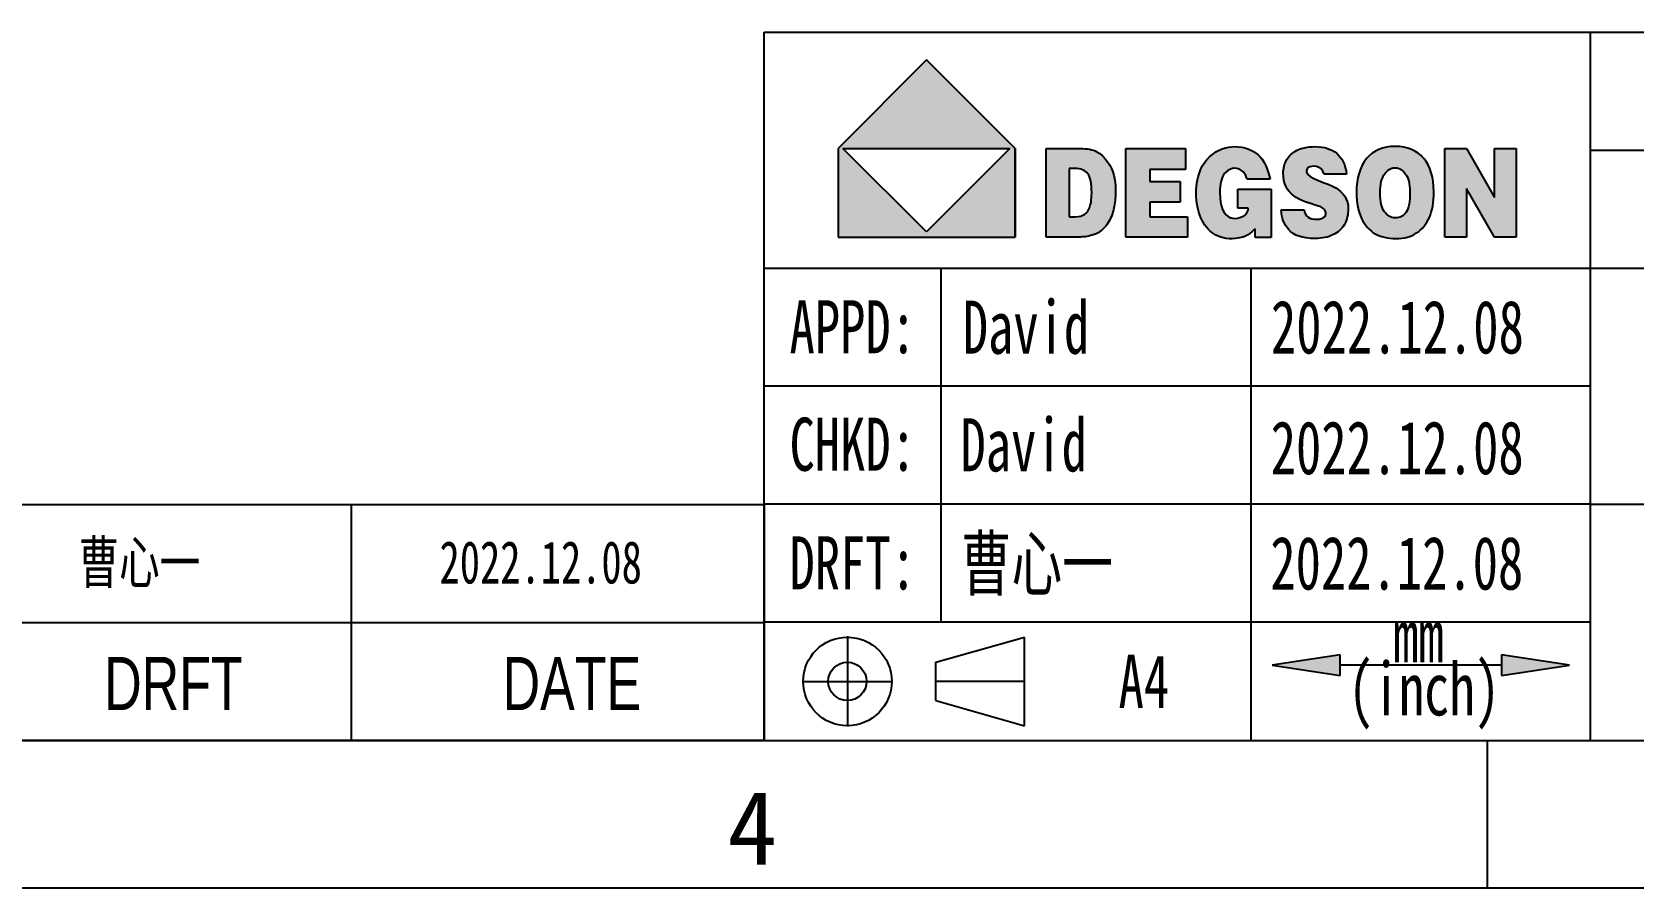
# Model space of a CAD drawing. Header units: millimetres. Extents: x 6 to 292, y 5 to 204.
# Drawn here: x 142.2 to 196.5, y 5 to 34 of the extents above; entities that cross this region are included whole.
import ezdxf
from ezdxf.entities.mleader import LeaderData, LeaderLine
from ezdxf.enums import TextEntityAlignment as Align
from ezdxf.lldxf.tags import DXFTag
from ezdxf.math import Vec2, Vec3

# ---------------------------------------------------------------- set-up
doc = ezdxf.new("R2010")
doc.units = ezdxf.units.MM
for name, color, linetype in [('Default', 7, 'Continuous'), ('RED', 7, 'Continuous'), ('TEXT', 7, 'Continuous'), ('中心线层', 7, 'Continuous'), ('商标_认证', 7, 'Continuous'), ('图框', 7, 'Continuous'), ('细实线', 7, 'Continuous'), ('轮廓线', 7, 'Continuous')]:
    doc.layers.add(name, color=color, linetype=linetype)
doc.styles.add('SEACAD_Arial', font='arial.ttf')
tags = doc.linetypes.add('CENTER2', pattern=[28.575, 19.05, -3.175, 3.175, -3.175]).pattern_tags.tags
tags[10:11] = [DXFTag(74, 4), DXFTag(75, 0), DXFTag(340, '0'), DXFTag(46, 0.0), DXFTag(50, 0.0), DXFTag(44, 0.0), DXFTag(45, 0.0)]
tags[8:9] = [DXFTag(74, 4), DXFTag(75, 0), DXFTag(340, '0'), DXFTag(46, 0.0), DXFTag(50, 0.0), DXFTag(44, 0.0), DXFTag(45, 0.0)]
tags[6:7] = [DXFTag(74, 4), DXFTag(75, 0), DXFTag(340, '0'), DXFTag(46, 0.0), DXFTag(50, 0.0), DXFTag(44, 0.0), DXFTag(45, 0.0)]
tags[4:5] = [DXFTag(74, 4), DXFTag(75, 0), DXFTag(340, '0'), DXFTag(46, 0.0), DXFTag(50, 0.0), DXFTag(44, 0.0), DXFTag(45, 0.0)]

# ---------------------------------------------------------------- blocks, each defined once
blk = doc.blocks.new('SE15')
at = {"layer": '细实线', "color": 7, "linetype": 'Continuous'}
for p, q in [((153.001, 17.997), (153.001, 13.997)), ((65.001, 13.997), (167.001, 13.997)), ((153.001, 13.997), (153.001, 9.997))]:
    blk.add_line(p, q, dxfattribs=at)
blk.add_lwpolyline([(65.001, 9.997), (65.001, 17.997), (167.001, 17.997), (167.001, 9.997), (65.001, 9.997)], dxfattribs=at)
at = {"layer": '细实线', "color": 7, "linetype": 'Continuous', "style": 'SEACAD_Arial', "width": 0.7}
for s, p in [('DRFT', (144.634, 12.827)), ('DATE', (158.134, 12.827))]:
    blk.add_text(s, height=1.8, dxfattribs=at).set_placement(p, align=Align.TOP_LEFT)
blk = doc.blocks.new('_DOT')
at = {"color": 0}
blk.add_line((0, 0), (-1, 0), dxfattribs=at)
at = {"color": 0, "const_width": 0.333}
blk.add_lwpolyline([(-0.1665, 0, 1), (0.1665, 0, 1)], format="xyb", close=True, dxfattribs=at)
blk = doc.blocks.new('A4-drawing_frame')
at = {"layer": '细实线', "color": 7, "linetype": 'Continuous'}
for p, q in [((-100.5, 5), (-100.5, 0)), ((-286.5, 0), (0, 0))]:
    blk.add_line(p, q, dxfattribs=at)
at = {"layer": '轮廓线', "color": 7, "linetype": 'Continuous'}
blk.add_line((-282, 5), (-5, 5), dxfattribs=at)
at = {"layer": 'TEXT', "insert": (-126.254, 0.786), "char_height": 2.5, "width": 1.88357, "attachment_point": 7}
blk.add_mtext('{\\f宋体|b0||i0||c0|p34;\\C7;\\H2.5;\\W1.;4}', dxfattribs=at)
blk = doc.blocks.new('DEGSON-brand+name')
at = {"layer": '细实线', "linetype": 'Continuous'}
h = blk.add_hatch(color=7, dxfattribs=at)
h.paths.add_polyline_path([(4, 2), (1.999, 4), (0, 2), (0, 0), (4, 0)])
h.paths.add_polyline_path([(0.108, 1.998), (2, 0.118), (3.882, 1.998)])
h = blk.add_hatch(color=7, dxfattribs=at)
edge = h.paths.add_edge_path()
edge.add_spline(control_points=[(5.476, 0), (5.568, 0), (5.672, 0.018), (5.786, 0.054), (5.869, 0.081), (5.948, 0.134), (6.02, 0.214), (6.093, 0.293), (6.15, 0.392), (6.191, 0.51), (6.287, 0.786), (6.295, 1.109), (6.23, 1.394), (6.185, 1.596), (6.031, 1.829), (5.845, 1.926), (5.751, 1.975), (5.628, 2), (5.476, 2)], knot_values=[0, 0, 0, 0, 0.166667, 0.166667, 0.166667, 0.333333, 0.333333, 0.333333, 0.5, 0.5, 0.5, 0.666667, 0.666667, 0.666667, 0.833333, 0.833333, 0.833333, 1, 1, 1, 1], degree=3, periodic=0)
edge.add_spline(control_points=[(5.476, 2), (5.476, 2), (4.701, 2), (4.701, 2)], knot_values=[0, 0, 0, 0, 1, 1, 1, 1], degree=3, periodic=0)
edge.add_spline(control_points=[(4.701, 2), (4.701, 2), (4.701, 0), (4.701, 0)], knot_values=[0, 0, 0, 0, 1, 1, 1, 1], degree=3, periodic=0)
edge.add_spline(control_points=[(4.701, 0), (4.701, 0), (5.476, 0), (5.476, 0)], knot_values=[0, 0, 0, 0, 1, 1, 1, 1], degree=3, periodic=0)
edge = h.paths.add_edge_path()
edge.add_spline(control_points=[(5.352, 1.547), (5.352, 1.547), (5.222, 1.547), (5.222, 1.547)], knot_values=[0, 0, 0, 0, 1, 1, 1, 1], degree=3, periodic=0)
edge.add_spline(control_points=[(5.222, 1.547), (5.222, 1.547), (5.222, 0.455), (5.222, 0.455)], knot_values=[0, 0, 0, 0, 1, 1, 1, 1], degree=3, periodic=0)
edge.add_spline(control_points=[(5.222, 0.455), (5.222, 0.455), (5.35, 0.455), (5.35, 0.455)], knot_values=[0, 0, 0, 0, 1, 1, 1, 1], degree=3, periodic=0)
edge.add_spline(control_points=[(5.35, 0.455), (5.459, 0.455), (5.525, 0.484), (5.571, 0.512), (5.617, 0.541), (5.653, 0.591), (5.679, 0.662), (5.706, 0.734), (5.73, 0.835), (5.73, 0.995), (5.73, 1.207), (5.701, 1.352), (5.643, 1.43), (5.584, 1.508), (5.487, 1.547), (5.352, 1.547)], knot_values=[0, 0, 0, 0, 0.2, 0.2, 0.2, 0.4, 0.4, 0.4, 0.6, 0.6, 0.6, 0.8, 0.8, 0.8, 1, 1, 1, 1], degree=3, periodic=0)
h = blk.add_hatch(color=7, dxfattribs=at)
edge = h.paths.add_edge_path()
edge.add_spline(control_points=[(7.85, 2), (7.85, 2), (6.498, 2), (6.498, 2)], knot_values=[0, 0, 0, 0, 1, 1, 1, 1], degree=3, periodic=0)
edge.add_spline(control_points=[(6.498, 2), (6.498, 2), (6.498, 0), (6.498, 0)], knot_values=[0, 0, 0, 0, 1, 1, 1, 1], degree=3, periodic=0)
edge.add_spline(control_points=[(6.498, 0), (6.498, 0), (7.892, 0), (7.892, 0)], knot_values=[0, 0, 0, 0, 1, 1, 1, 1], degree=3, periodic=0)
edge.add_spline(control_points=[(7.892, 0), (7.892, 0), (7.892, 0.453), (7.892, 0.453)], knot_values=[0, 0, 0, 0, 1, 1, 1, 1], degree=3, periodic=0)
edge.add_spline(control_points=[(7.892, 0.453), (7.892, 0.453), (7.044, 0.453), (7.044, 0.453)], knot_values=[0, 0, 0, 0, 1, 1, 1, 1], degree=3, periodic=0)
edge.add_spline(control_points=[(7.044, 0.453), (7.044, 0.453), (7.044, 0.785), (7.044, 0.785)], knot_values=[0, 0, 0, 0, 1, 1, 1, 1], degree=3, periodic=0)
edge.add_spline(control_points=[(7.044, 0.785), (7.044, 0.785), (7.731, 0.785), (7.731, 0.785)], knot_values=[0, 0, 0, 0, 1, 1, 1, 1], degree=3, periodic=0)
edge.add_spline(control_points=[(7.731, 0.785), (7.731, 0.785), (7.731, 1.254), (7.731, 1.254)], knot_values=[0, 0, 0, 0, 1, 1, 1, 1], degree=3, periodic=0)
edge.add_spline(control_points=[(7.731, 1.254), (7.731, 1.254), (7.044, 1.254), (7.044, 1.254)], knot_values=[0, 0, 0, 0, 1, 1, 1, 1], degree=3, periodic=0)
edge.add_spline(control_points=[(7.044, 1.254), (7.044, 1.254), (7.044, 1.526), (7.044, 1.526)], knot_values=[0, 0, 0, 0, 1, 1, 1, 1], degree=3, periodic=0)
edge.add_spline(control_points=[(7.044, 1.526), (7.044, 1.526), (7.85, 1.526), (7.85, 1.526)], knot_values=[0, 0, 0, 0, 1, 1, 1, 1], degree=3, periodic=0)
edge.add_spline(control_points=[(7.85, 1.526), (7.85, 1.526), (7.85, 2), (7.85, 2)], knot_values=[0, 0, 0, 0, 1, 1, 1, 1], degree=3, periodic=0)
h = blk.add_hatch(color=7, dxfattribs=at)
edge = h.paths.add_edge_path()
edge.add_spline(control_points=[(9.267, 0.607), (9.186, 0.415), (8.979, 0.405), (8.878, 0.433), (8.704, 0.483), (8.625, 0.69), (8.625, 0.998), (8.625, 1.202), (8.663, 1.352), (8.737, 1.441), (8.878, 1.609), (9.15, 1.608), (9.244, 1.308)], knot_values=[0, 0, 0, 0, 0.25, 0.25, 0.25, 0.5, 0.5, 0.5, 0.75, 0.75, 0.75, 1, 1, 1, 1], degree=3, periodic=0)
edge.add_spline(control_points=[(9.244, 1.308), (9.244, 1.308), (9.763, 1.308), (9.763, 1.308)], knot_values=[0, 0, 0, 0, 1, 1, 1, 1], degree=3, periodic=0)
edge.add_spline(control_points=[(9.763, 1.308), (9.704, 1.549), (9.645, 1.666), (9.579, 1.76), (9.384, 2.035), (8.896, 2.146), (8.538, 1.921), (8.396, 1.832), (8.281, 1.715), (8.205, 1.554), (8.129, 1.392), (8.091, 1.203), (8.091, 0.985), (8.091, 0.777), (8.126, 0.594), (8.195, 0.434), (8.265, 0.274), (8.363, 0.153), (8.488, 0.073), (8.615, -0.008), (8.776, -0.056), (8.975, -0.035), (9.239, -0.007), (9.319, 0.091), (9.42, 0.188)], knot_values=[0, 0, 0, 0, 0.125, 0.125, 0.125, 0.25, 0.25, 0.25, 0.375, 0.375, 0.375, 0.5, 0.5, 0.5, 0.625, 0.625, 0.625, 0.75, 0.75, 0.75, 0.875, 0.875, 0.875, 1, 1, 1, 1], degree=3, periodic=0)
edge.add_spline(control_points=[(9.42, 0.188), (9.42, 0.188), (9.42, -0.013), (9.42, -0.013)], knot_values=[0, 0, 0, 0, 1, 1, 1, 1], degree=3, periodic=0)
edge.add_spline(control_points=[(9.42, -0.013), (9.42, -0.013), (9.781, -0.013), (9.781, -0.013)], knot_values=[0, 0, 0, 0, 1, 1, 1, 1], degree=3, periodic=0)
edge.add_spline(control_points=[(9.781, -0.013), (9.781, -0.013), (9.781, 0.274), (9.781, 0.274)], knot_values=[0, 0, 0, 0, 1, 1, 1, 1], degree=3, periodic=0)
edge.add_spline(control_points=[(9.781, 0.274), (9.781, 0.274), (9.781, 1.083), (9.781, 1.083)], knot_values=[0, 0, 0, 0, 1, 1, 1, 1], degree=3, periodic=0)
edge.add_spline(control_points=[(9.781, 1.083), (9.781, 1.083), (9.031, 1.083), (9.031, 1.083)], knot_values=[0, 0, 0, 0, 1, 1, 1, 1], degree=3, periodic=0)
edge.add_spline(control_points=[(9.031, 1.083), (9.031, 1.083), (9.031, 0.651), (9.031, 0.651)], knot_values=[0, 0, 0, 0, 1, 1, 1, 1], degree=3, periodic=0)
edge.add_spline(control_points=[(9.031, 0.651), (9.031, 0.651), (9.267, 0.651), (9.267, 0.651)], knot_values=[0, 0, 0, 0, 1, 1, 1, 1], degree=3, periodic=0)
edge.add_spline(control_points=[(9.267, 0.651), (9.267, 0.651), (9.267, 0.607), (9.267, 0.607)], knot_values=[0, 0, 0, 0, 1, 1, 1, 1], degree=3, periodic=0)
h = blk.add_hatch(color=7, dxfattribs=at)
edge = h.paths.add_edge_path()
edge.add_spline(control_points=[(10.008, 0.613), (10.023, 0.412), (10.071, 0.294), (10.181, 0.163), (10.291, 0.032), (10.49, -0.034), (10.776, -0.034), (10.939, -0.034), (11.074, -0.005), (11.181, 0.05), (11.289, 0.106), (11.382, 0.177), (11.441, 0.285), (11.501, 0.394), (11.522, 0.51), (11.526, 0.637), (11.532, 0.849), (11.399, 1.019), (11.244, 1.114), (11.077, 1.214), (10.585, 1.324), (10.582, 1.475), (10.581, 1.503), (10.588, 1.538), (10.616, 1.559), (10.707, 1.63), (10.923, 1.621), (10.983, 1.422)], knot_values=[0, 0, 0, 0, 0.2, 0.2, 0.2, 0.3, 0.3, 0.3, 0.4, 0.4, 0.4, 0.5, 0.5, 0.5, 0.6, 0.6, 0.6, 0.7, 0.7, 0.7, 0.8, 0.8, 0.8, 0.9, 0.9, 0.9, 1, 1, 1, 1], degree=3, periodic=0)
edge.add_spline(control_points=[(10.983, 1.422), (10.983, 1.422), (11.487, 1.422), (11.487, 1.422)], knot_values=[0, 0, 0, 0, 1, 1, 1, 1], degree=3, periodic=0)
edge.add_spline(control_points=[(11.487, 1.422), (11.465, 1.63), (11.379, 1.795), (11.266, 1.891), (11.153, 1.986), (10.993, 2.041), (10.778, 2.041), (10.603, 2.041), (10.46, 2.007), (10.359, 1.955), (10.258, 1.903), (10.183, 1.831), (10.133, 1.74), (10.082, 1.648), (10.057, 1.552), (10.057, 1.449), (10.057, 0.941), (10.426, 0.824), (10.854, 0.699), (11.009, 0.653), (11.051, 0.529), (10.995, 0.46), (10.959, 0.415), (10.892, 0.405), (10.818, 0.403), (10.651, 0.397), (10.547, 0.461), (10.53, 0.613)], knot_values=[0, 0, 0, 0, 0.111111, 0.111111, 0.111111, 0.222222, 0.222222, 0.222222, 0.333333, 0.333333, 0.333333, 0.444444, 0.444444, 0.444444, 0.555556, 0.555556, 0.555556, 0.666667, 0.666667, 0.666667, 0.777778, 0.777778, 0.777778, 0.888889, 0.888889, 0.888889, 1, 1, 1, 1], degree=3, periodic=0)
edge.add_spline(control_points=[(10.53, 0.613), (10.53, 0.613), (10.008, 0.613), (10.008, 0.613)], knot_values=[0, 0, 0, 0, 1, 1, 1, 1], degree=3, periodic=0)
h = blk.add_hatch(color=7, dxfattribs=at)
edge = h.paths.add_edge_path()
edge.add_spline(control_points=[(11.711, 1.004), (11.711, 0.769), (11.75, 0.573), (11.828, 0.417), (11.905, 0.261), (12.006, 0.147), (12.13, 0.074), (12.255, 0.002), (12.413, -0.034), (12.602, -0.034), (12.79, -0.034), (12.946, 0.008), (13.071, 0.091), (13.196, 0.175), (13.293, 0.292), (13.359, 0.443), (13.425, 0.593), (13.458, 0.786), (13.458, 1.021), (13.458, 1.345), (13.382, 1.597), (13.231, 1.776), (13.079, 1.956), (12.863, 2.046), (12.582, 2.046), (12.308, 2.046), (12.095, 1.954), (11.941, 1.771), (11.788, 1.589), (11.711, 1.333), (11.711, 1.004)], knot_values=[0, 0, 0, 0, 0.181818, 0.181818, 0.181818, 0.272727, 0.272727, 0.272727, 0.363636, 0.363636, 0.363636, 0.454545, 0.454545, 0.454545, 0.545455, 0.545455, 0.545455, 0.636364, 0.636364, 0.636364, 0.727273, 0.727273, 0.727273, 0.818182, 0.818182, 0.818182, 0.909091, 0.909091, 0.909091, 1, 1, 1, 1], degree=3, periodic=0)
edge = h.paths.add_edge_path()
edge.add_spline(control_points=[(12.245, 0.994), (12.245, 0.791), (12.277, 0.665), (12.34, 0.576), (12.404, 0.488), (12.476, 0.432), (12.586, 0.432), (12.697, 0.432), (12.771, 0.473), (12.832, 0.56), (12.894, 0.647), (12.919, 0.795), (12.919, 1.02), (12.919, 1.21), (12.884, 1.335), (12.82, 1.422), (12.756, 1.509), (12.691, 1.562), (12.581, 1.562), (12.476, 1.562), (12.409, 1.51), (12.346, 1.421), (12.282, 1.333), (12.245, 1.199), (12.245, 0.994)], knot_values=[0, 0, 0, 0, 0.111111, 0.111111, 0.111111, 0.222222, 0.222222, 0.222222, 0.333333, 0.333333, 0.333333, 0.444444, 0.444444, 0.444444, 0.555556, 0.555556, 0.555556, 0.666667, 0.666667, 0.666667, 0.777778, 0.777778, 0.777778, 1, 1, 1, 1], degree=3, periodic=0)
h = blk.add_hatch(color=7, dxfattribs=at)
edge = h.paths.add_edge_path()
edge.add_spline(control_points=[(14.829, 0.892), (14.829, 0.892), (14.196, 1.996), (14.196, 1.996)], knot_values=[0, 0, 0, 0, 1, 1, 1, 1], degree=3, periodic=0)
edge.add_spline(control_points=[(14.196, 1.996), (14.196, 1.996), (13.71, 1.996), (13.71, 1.996)], knot_values=[0, 0, 0, 0, 1, 1, 1, 1], degree=3, periodic=0)
edge.add_spline(control_points=[(13.71, 1.996), (13.71, 1.996), (13.71, -0.004), (13.71, -0.004)], knot_values=[0, 0, 0, 0, 1, 1, 1, 1], degree=3, periodic=0)
edge.add_spline(control_points=[(13.71, -0.004), (13.71, -0.004), (14.2, -0.004), (14.2, -0.004)], knot_values=[0, 0, 0, 0, 1, 1, 1, 1], degree=3, periodic=0)
edge.add_spline(control_points=[(14.2, -0.004), (14.2, -0.004), (14.2, 1.094), (14.2, 1.094)], knot_values=[0, 0, 0, 0, 1, 1, 1, 1], degree=3, periodic=0)
edge.add_spline(control_points=[(14.2, 1.094), (14.2, 1.094), (14.829, -0.004), (14.829, -0.004)], knot_values=[0, 0, 0, 0, 1, 1, 1, 1], degree=3, periodic=0)
edge.add_spline(control_points=[(14.829, -0.004), (14.829, -0.004), (15.321, -0.004), (15.321, -0.004)], knot_values=[0, 0, 0, 0, 1, 1, 1, 1], degree=3, periodic=0)
edge.add_spline(control_points=[(15.321, -0.004), (15.321, -0.004), (15.321, 1.996), (15.321, 1.996)], knot_values=[0, 0, 0, 0, 1, 1, 1, 1], degree=3, periodic=0)
edge.add_spline(control_points=[(15.321, 1.996), (15.321, 1.996), (14.829, 1.996), (14.829, 1.996)], knot_values=[0, 0, 0, 0, 1, 1, 1, 1], degree=3, periodic=0)
edge.add_spline(control_points=[(14.829, 1.996), (14.829, 1.996), (14.829, 0.892), (14.829, 0.892)], knot_values=[0, 0, 0, 0, 1, 1, 1, 1], degree=3, periodic=0)
at = {"layer": 'RED', "color": 7, "linetype": 'Continuous'}
for p, q in [((1.999, 4), (0, 2)), ((4, 2), (1.999, 4)), ((0, 2), (0, 0)), ((0.108, 1.998), (3.882, 1.998)), ((2, 0.118), (0.108, 1.998)), ((3.882, 1.998), (2, 0.118)), ((4, 2), (4, 0)), ((4, 0.004), (4, 1.998)), ((0, 0), (4, 0))]:
    blk.add_line(p, q, dxfattribs=at)
at = {"layer": '商标_认证', "color": 7, "linetype": 'Continuous'}
for points in [[(4.701, 2), (4.701, 2), (5.476, 2), (5.476, 2)], [(4.701, 0), (4.701, 0), (4.701, 2), (4.701, 2)], [(6.498, 2), (6.498, 2), (7.85, 2), (7.85, 2)], [(6.498, 0), (6.498, 0), (6.498, 2), (6.498, 2)], [(7.85, 2), (7.85, 2), (7.85, 1.526), (7.85, 1.526)], [(13.71, 1.996), (13.71, 1.996), (14.196, 1.996), (14.196, 1.996)], [(13.71, -0.004), (13.71, -0.004), (13.71, 1.996), (13.71, 1.996)], [(14.196, 1.996), (14.196, 1.996), (14.829, 0.892), (14.829, 0.892)], [(14.829, 1.996), (14.829, 1.996), (15.321, 1.996), (15.321, 1.996)], [(14.829, 0.892), (14.829, 0.892), (14.829, 1.996), (14.829, 1.996)], [(15.321, 1.996), (15.321, 1.996), (15.321, -0.004), (15.321, -0.004)], [(5.222, 1.547), (5.222, 1.547), (5.222, 0.455), (5.222, 0.455)], [(5.352, 1.547), (5.352, 1.547), (5.222, 1.547), (5.222, 1.547)], [(7.044, 1.526), (7.044, 1.526), (7.044, 1.254), (7.044, 1.254)], [(7.85, 1.526), (7.85, 1.526), (7.044, 1.526), (7.044, 1.526)], [(7.044, 1.254), (7.044, 1.254), (7.731, 1.254), (7.731, 1.254)], [(7.731, 1.254), (7.731, 1.254), (7.731, 0.785), (7.731, 0.785)], [(9.763, 1.308), (9.763, 1.308), (9.244, 1.308), (9.244, 1.308)], [(11.487, 1.422), (11.487, 1.422), (10.983, 1.422), (10.983, 1.422)], [(14.2, 1.094), (14.2, 1.094), (14.2, -0.004), (14.2, -0.004)], [(14.829, -0.004), (14.829, -0.004), (14.2, 1.094), (14.2, 1.094)], [(7.044, 0.785), (7.044, 0.785), (7.044, 0.453), (7.044, 0.453)], [(7.731, 0.785), (7.731, 0.785), (7.044, 0.785), (7.044, 0.785)], [(9.031, 1.083), (9.031, 1.083), (9.781, 1.083), (9.781, 1.083)], [(9.031, 0.651), (9.031, 0.651), (9.031, 1.083), (9.031, 1.083)], [(9.781, 1.083), (9.781, 1.083), (9.781, 0.274), (9.781, 0.274)], [(5.222, 0.455), (5.222, 0.455), (5.35, 0.455), (5.35, 0.455)], [(7.044, 0.453), (7.044, 0.453), (7.892, 0.453), (7.892, 0.453)], [(7.892, 0.453), (7.892, 0.453), (7.892, 0), (7.892, 0)], [(9.267, 0.651), (9.267, 0.651), (9.031, 0.651), (9.031, 0.651)], [(9.267, 0.607), (9.267, 0.607), (9.267, 0.651), (9.267, 0.651)], [(10.008, 0.613), (10.008, 0.613), (10.53, 0.613), (10.53, 0.613)], [(5.476, 0), (5.476, 0), (4.701, 0), (4.701, 0)], [(7.892, 0), (7.892, 0), (6.498, 0), (6.498, 0)], [(9.42, -0.013), (9.42, -0.013), (9.42, 0.188), (9.42, 0.188)], [(9.781, 0.274), (9.781, 0.274), (9.781, -0.013), (9.781, -0.013)], [(9.781, -0.013), (9.781, -0.013), (9.42, -0.013), (9.42, -0.013)], [(14.2, -0.004), (14.2, -0.004), (13.71, -0.004), (13.71, -0.004)], [(15.321, -0.004), (15.321, -0.004), (14.829, -0.004), (14.829, -0.004)]]:
    blk.add_open_spline(points, degree=3, dxfattribs=at)
for points, knots in [([(5.476, 2), (5.628, 2), (5.751, 1.975), (5.845, 1.926), (6.031, 1.829), (6.185, 1.596), (6.23, 1.394), (6.295, 1.109), (6.287, 0.786), (6.191, 0.51), (6.15, 0.392), (6.093, 0.293), (6.02, 0.214), (5.948, 0.134), (5.869, 0.081), (5.786, 0.054), (5.672, 0.018), (5.568, 0), (5.476, 0)], [0, 0, 0, 0, 0.166667, 0.166667, 0.166667, 0.333333, 0.333333, 0.333333, 0.5, 0.5, 0.5, 0.666667, 0.666667, 0.666667, 0.833333, 0.833333, 0.833333, 1, 1, 1, 1]), ([(9.42, 0.188), (9.319, 0.091), (9.239, -0.007), (8.975, -0.035), (8.776, -0.056), (8.615, -0.008), (8.488, 0.073), (8.363, 0.153), (8.265, 0.274), (8.195, 0.434), (8.126, 0.594), (8.091, 0.777), (8.091, 0.985), (8.091, 1.203), (8.129, 1.392), (8.205, 1.554), (8.281, 1.715), (8.396, 1.832), (8.538, 1.921), (8.896, 2.146), (9.384, 2.035), (9.579, 1.76), (9.645, 1.666), (9.704, 1.549), (9.763, 1.308)], [0, 0, 0, 0, 0.125, 0.125, 0.125, 0.25, 0.25, 0.25, 0.375, 0.375, 0.375, 0.5, 0.5, 0.5, 0.625, 0.625, 0.625, 0.75, 0.75, 0.75, 0.875, 0.875, 0.875, 1, 1, 1, 1]), ([(10.53, 0.613), (10.547, 0.461), (10.651, 0.397), (10.818, 0.403), (10.892, 0.405), (10.959, 0.415), (10.995, 0.46), (11.051, 0.529), (11.009, 0.653), (10.854, 0.699), (10.426, 0.824), (10.057, 0.941), (10.057, 1.449), (10.057, 1.552), (10.082, 1.648), (10.133, 1.74), (10.183, 1.831), (10.258, 1.903), (10.359, 1.955), (10.46, 2.007), (10.603, 2.041), (10.778, 2.041), (10.993, 2.041), (11.153, 1.986), (11.266, 1.891), (11.379, 1.795), (11.465, 1.63), (11.487, 1.422)], [0, 0, 0, 0, 0.111111, 0.111111, 0.111111, 0.222222, 0.222222, 0.222222, 0.333333, 0.333333, 0.333333, 0.444444, 0.444444, 0.444444, 0.555556, 0.555556, 0.555556, 0.666667, 0.666667, 0.666667, 0.777778, 0.777778, 0.777778, 0.888889, 0.888889, 0.888889, 1, 1, 1, 1]), ([(11.711, 1.004), (11.711, 1.333), (11.788, 1.589), (11.941, 1.771), (12.095, 1.954), (12.308, 2.046), (12.582, 2.046), (12.863, 2.046), (13.079, 1.956), (13.231, 1.776), (13.382, 1.597), (13.458, 1.345), (13.458, 1.021), (13.458, 0.786), (13.425, 0.593), (13.359, 0.443), (13.293, 0.292), (13.196, 0.175), (13.071, 0.091), (12.946, 0.008), (12.79, -0.034), (12.602, -0.034), (12.413, -0.034), (12.255, 0.002), (12.13, 0.074), (12.006, 0.147), (11.905, 0.261), (11.828, 0.417), (11.75, 0.573), (11.711, 0.769), (11.711, 1.004)], [0, 0, 0, 0, 0.090909, 0.090909, 0.090909, 0.181818, 0.181818, 0.181818, 0.272727, 0.272727, 0.272727, 0.363636, 0.363636, 0.363636, 0.454545, 0.454545, 0.454545, 0.545455, 0.545455, 0.545455, 0.636364, 0.636364, 0.636364, 0.727273, 0.727273, 0.727273, 0.818182, 0.818182, 0.818182, 1, 1, 1, 1]), ([(5.35, 0.455), (5.459, 0.455), (5.525, 0.484), (5.571, 0.512), (5.617, 0.541), (5.653, 0.591), (5.679, 0.662), (5.706, 0.734), (5.73, 0.835), (5.73, 0.995), (5.73, 1.207), (5.701, 1.352), (5.643, 1.43), (5.584, 1.508), (5.487, 1.547), (5.352, 1.547)], [0, 0, 0, 0, 0.2, 0.2, 0.2, 0.4, 0.4, 0.4, 0.6, 0.6, 0.6, 0.8, 0.8, 0.8, 1, 1, 1, 1]), ([(9.244, 1.308), (9.15, 1.608), (8.878, 1.609), (8.737, 1.441), (8.663, 1.352), (8.625, 1.202), (8.625, 0.998), (8.625, 0.69), (8.704, 0.483), (8.878, 0.433), (8.979, 0.405), (9.186, 0.415), (9.267, 0.607)], [0, 0, 0, 0, 0.25, 0.25, 0.25, 0.5, 0.5, 0.5, 0.75, 0.75, 0.75, 1, 1, 1, 1]), ([(10.983, 1.422), (10.923, 1.621), (10.707, 1.63), (10.616, 1.559), (10.588, 1.538), (10.581, 1.503), (10.582, 1.475), (10.585, 1.324), (11.077, 1.214), (11.244, 1.114), (11.399, 1.019), (11.532, 0.849), (11.526, 0.637), (11.522, 0.51), (11.501, 0.394), (11.441, 0.285), (11.382, 0.177), (11.289, 0.106), (11.181, 0.05), (11.074, -0.005), (10.939, -0.034), (10.776, -0.034), (10.49, -0.034), (10.291, 0.032), (10.181, 0.163), (10.071, 0.294), (10.023, 0.412), (10.008, 0.613)], [0, 0, 0, 0, 0.1, 0.1, 0.1, 0.2, 0.2, 0.2, 0.3, 0.3, 0.3, 0.4, 0.4, 0.4, 0.5, 0.5, 0.5, 0.6, 0.6, 0.6, 0.7, 0.7, 0.7, 0.8, 0.8, 0.8, 1, 1, 1, 1]), ([(12.245, 0.994), (12.245, 0.791), (12.277, 0.665), (12.34, 0.576), (12.404, 0.488), (12.476, 0.432), (12.586, 0.432), (12.697, 0.432), (12.771, 0.473), (12.832, 0.56), (12.894, 0.647), (12.919, 0.795), (12.919, 1.02), (12.919, 1.21), (12.884, 1.335), (12.82, 1.422), (12.756, 1.509), (12.691, 1.562), (12.581, 1.562), (12.476, 1.562), (12.409, 1.51), (12.346, 1.421), (12.282, 1.333), (12.245, 1.199), (12.245, 0.994)], [0, 0, 0, 0, 0.111111, 0.111111, 0.111111, 0.222222, 0.222222, 0.222222, 0.333333, 0.333333, 0.333333, 0.444444, 0.444444, 0.444444, 0.555556, 0.555556, 0.555556, 0.666667, 0.666667, 0.666667, 0.777778, 0.777778, 0.777778, 1, 1, 1, 1])]:
    blk.add_open_spline(points, degree=3, knots=knots, dxfattribs=at)

msp = doc.modelspace()

# ---------------------------------------------------------------- hatches: boundary and pattern name
at = {"layer": '细实线', "linetype": 'Continuous'}
for points in [[(186.5195, 12.1977), (186.5195, 12.8994), (184.2142, 12.5486)], [(191.9805, 12.8994), (191.9805, 12.1977), (194.2858, 12.5486)]]:
    msp.add_hatch(color=7, dxfattribs=at).paths.add_polyline_path(points)

# ---------------------------------------------------------------- linework, layer by layer
at = {"layer": 'TEXT', "color": 7, "linetype": 'Continuous'}
msp.add_circle((169.8179, 11.9979), 0.65, dxfattribs=at)
at = {"layer": '中心线层', "color": 7, "linetype": 'CENTER2'}
for p, q in [((169.8179, 13.5291), (169.8179, 10.4668)), ((168.2868, 11.9979), (171.3491, 11.9979)), ((172.8287, 12.0098), (175.8179, 12.0098))]:
    msp.add_line(p, q, dxfattribs=at)
at = {"layer": '细实线', "color": 7, "linetype": 'Continuous'}
for p, q in [((195, 30), (287, 30)), ((172.9968, 14), (172.9968, 26)), ((183.5, 10), (183.5, 26)), ((195, 22), (167, 22)), ((195, 18), (167, 18)), ((195, 14), (167, 14)), ((172.8179, 12.6479), (175.8179, 13.4979)), ((175.8179, 10.4979), (175.8179, 13.4979)), ((172.8179, 11.3479), (172.8179, 12.6479)), ((186.5195, 12.8994), (184.2142, 12.5486)), ((184.2142, 12.5486), (186.5195, 12.1977)), ((186.5195, 12.1977), (186.5195, 12.8994)), ((191.9805, 12.5486), (186.5195, 12.5486)), ((191.9805, 12.8994), (191.9805, 12.1977)), ((194.2858, 12.5486), (191.9805, 12.8994)), ((191.9805, 12.1977), (194.2858, 12.5486)), ((172.8179, 11.3479), (175.8179, 10.4979))]:
    msp.add_line(p, q, dxfattribs=at)
msp.add_circle((169.8179, 11.9979), 1.5, dxfattribs=at)
at = {"layer": '轮廓线', "color": 7, "linetype": 'Continuous'}
for p, q in [((167, 34), (287, 34)), ((167, 10), (167, 34)), ((195, 10), (195, 34)), ((167, 26), (287, 26)), ((195, 18), (287, 18)), ((167, 10), (287, 10)), ((195, 10), (287, 10))]:
    msp.add_line(p, q, dxfattribs=at)

# ---------------------------------------------------------------- block references
at = {"layer": '图框', "color": 7}
msp.add_blockref('A4-drawing_frame', (292, 5), dxfattribs=at)
at = {"layer": '细实线', "color": 7, "xscale": 1.5, "yscale": 1.5, "zscale": 1.5}
msp.add_blockref('DEGSON-brand+name', (169.5, 27.0554), dxfattribs=at)
at = {"layer": '细实线'}
msp.add_blockref('SE15', (0, 0), dxfattribs=at)

# ---------------------------------------------------------------- texts
at = {"layer": 'TEXT', "char_height": 1.8, "attachment_point": 5, "style": 'SEACAD_Arial'}
for s, insert, width in [('{\\f仿宋|b0||i0||c0|p34;\\C7;\\H1.8;\\W0.7;APPD:}', (169.9984, 24), 5.996792), ('{\\f仿宋|b0||i0||c0|p34;\\C7;\\H1.8;\\W0.7;CHKD:}', (169.9984, 20.0202), 5.996792), ('{\\f仿宋|b0||i0||c0|p34;\\C7;\\H1.8;\\W0.7;DRFT:}', (169.9984, 15.9996), 5.996792), ('{\\f仿宋|b0||i0||c0|p34;\\C7;\\H1.8;\\W0.7;A4}', (179.8618, 12), 7.276492)]:
    msp.add_mtext(s, dxfattribs=dict(at, insert=insert, width=width))
at = {"layer": '细实线', "char_height": 1.8, "attachment_point": 8, "style": 'SEACAD_Arial'}
for s, insert, width in [('{\\f仿宋|b0||i0||c0|p34;\\C7;\\H1.8;\\W0.7;mm}', (189.1668, 12.6472), 3.272737), ('{\\f仿宋|b0||i0||c0|p34;\\C7;\\H1.8;\\W0.7;(inch)}', (189.3592, 10.3676), 6.456515)]:
    msp.add_mtext(s, dxfattribs=dict(at, insert=insert, width=width))

# ---------------------------------------------------------------- leaders
at = {"layer": 'Default', "color": 7, "linetype": 'Continuous'}
ml = msp.add_multileader_mtext('Standard', dxfattribs=at)
ml.set_content('{\\pxsm0.9;\\f仿宋|b0||i0||c0|p34;\\W0.7;David\\P}', color=256)
ml.set_leader_properties()
ml.set_arrow_properties(name='DOT')
ml.build(insert=Vec2(0, 0))
ml.multileader.update_dxf_attribs({"leader_type": 0, "dogleg_length": 0, "arrow_head_size": 1.8})
ctx = ml.context
ctx.base_point, ctx.char_height, ctx.arrow_head_size, ctx.landing_gap_size = Vec3(171.7253, 23.9958), 1.8, 1.8, 0.63
ctx.mtext.insert = Vec3(173.7253, 24.9012)
ml = msp.add_multileader_mtext('Standard', dxfattribs=at)
ml.set_content('{\\pxsm0.9;\\f仿宋|b0||i0||c0|p34;\\W0.7;2022.12.08\\P}', color=256)
ml.set_leader_properties()
ml.set_arrow_properties(name='DOT')
ml.build(insert=Vec2(0, 0))
ml.multileader.update_dxf_attribs({"leader_type": 0, "dogleg_length": 0, "arrow_head_size": 1.8})
ctx = ml.context
ctx.base_point, ctx.char_height, ctx.arrow_head_size, ctx.landing_gap_size = Vec3(182.1684, 23.9929), 1.8, 1.8, 0.63
ctx.mtext.insert = Vec3(184.1684, 24.9082)
ml = msp.add_multileader_mtext('Standard', dxfattribs=at)
ml.set_content('{\\pxsm0.9;\\f仿宋|b0||i0||c0|p34;\\W0.7;David\\P}', color=256)
ml.set_leader_properties()
ml.set_arrow_properties(name='DOT')
ml.build(insert=Vec2(0, 0))
ml.multileader.update_dxf_attribs({"leader_type": 0, "dogleg_length": 0, "arrow_head_size": 1.8})
ctx = ml.context
ctx.base_point, ctx.char_height, ctx.arrow_head_size, ctx.landing_gap_size = Vec3(171.6486, 20.0105), 1.8, 1.8, 0.63
ctx.mtext.insert = Vec3(173.6486, 20.9159)
ml = msp.add_multileader_mtext('Standard', dxfattribs=at)
ml.set_content('{\\pxsm0.9;\\f仿宋|b0||i0||c0|p34;\\W0.7;2022.12.08\\P}', color=256)
ml.set_leader_properties()
ml.set_arrow_properties(name='DOT')
ml.build(insert=Vec2(0, 0))
ml.multileader.update_dxf_attribs({"leader_type": 0, "dogleg_length": 0, "arrow_head_size": 1.8})
ctx = ml.context
ctx.base_point, ctx.char_height, ctx.arrow_head_size, ctx.landing_gap_size = Vec3(182.1608, 19.9033), 1.8, 1.8, 0.63
ctx.mtext.insert = Vec3(184.1608, 20.8186)
ml = msp.add_multileader_mtext('Standard', dxfattribs=at)
ml.set_content('{\\pxsm0.9;\\f仿宋|b0||i0||c0|p34;\\W0.7;曹心一\\P}', color=256)
ml.set_leader_properties()
ml.set_arrow_properties(name='DOT')
ml.build(insert=Vec2(0, 0))
ml.multileader.update_dxf_attribs({"leader_type": 0, "dogleg_length": 0, "arrow_head_size": 1.44})
ctx = ml.context
ctx.base_point, ctx.char_height, ctx.arrow_head_size, ctx.landing_gap_size = Vec3(141.746, 15.9368), 1.44, 1.44, 0.504
ctx.text_align_type = 1
ctx.mtext.insert, ctx.mtext.alignment = Vec3(145.8253, 16.7556), 2
ml = msp.add_multileader_mtext('Standard', dxfattribs=at)
ml.set_content('{\\pxsm0.9;\\f仿宋|b0||i0||c0|p34;\\W0.7;曹心一\\P}', color=256)
ml.set_leader_properties()
ml.set_arrow_properties(name='DOT')
ml.build(insert=Vec2(0, 0))
ml.multileader.update_dxf_attribs({"leader_type": 0, "dogleg_length": 0, "arrow_head_size": 1.8})
ctx = ml.context
ctx.base_point, ctx.char_height, ctx.arrow_head_size, ctx.landing_gap_size = Vec3(171.6583, 15.8687), 1.8, 1.8, 0.63
ctx.mtext.insert = Vec3(173.6583, 16.8921)
ml = msp.add_multileader_mtext('Standard', dxfattribs=at)
ml.set_content('{\\pxsm0.9;\\f仿宋|b0||i0||c0|p34;\\W0.7;2022.12.08\\P}', color=256)
ml.set_leader_properties()
ml.set_arrow_properties(name='DOT')
ml.build(insert=Vec2(0, 0))
ml.multileader.update_dxf_attribs({"leader_type": 0, "dogleg_length": 0, "arrow_head_size": 1.8})
ctx = ml.context
ctx.base_point, ctx.char_height, ctx.arrow_head_size, ctx.landing_gap_size = Vec3(182.1479, 15.9922), 1.8, 1.8, 0.63
ctx.mtext.insert = Vec3(184.1479, 16.9075)
ml = msp.add_multileader_mtext('Standard', dxfattribs=at)
ml.set_content('{\\pxsm0.9;\\f仿宋|b0||i0||c0|p34;\\W0.7;2022.12.08\\P}', color=256)
ml.set_leader_properties()
ml.set_arrow_properties(name='DOT')
ml.build(insert=Vec2(0, 0))
ml.multileader.update_dxf_attribs({"leader_type": 0, "dogleg_length": 0, "arrow_head_size": 1.44})
ctx = ml.context
ctx.base_point, ctx.char_height, ctx.arrow_head_size, ctx.landing_gap_size = Vec3(153.8201, 16.0233), 1.44, 1.44, 0.504
ctx.text_align_type = 1
ctx.mtext.insert, ctx.mtext.alignment = Vec3(159.4256, 16.7556), 2

doc.saveas('drawing.dxf')
